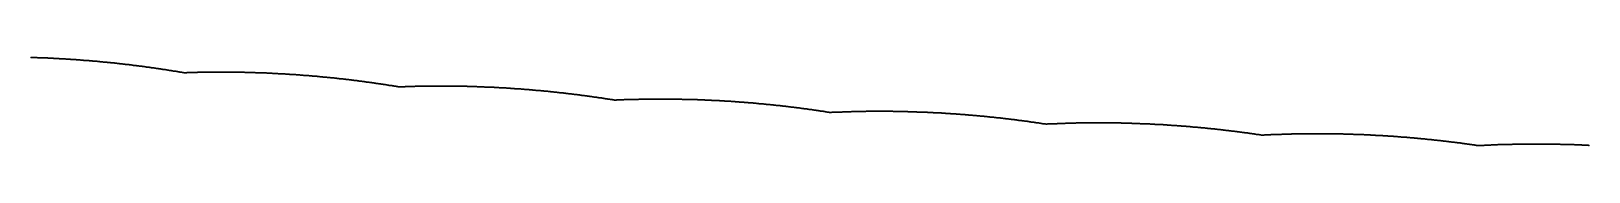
# Model space of a CAD drawing. Header units: metres. Extents: x 0 to 360, y 49 to 117.
# Drawn here: x 168.76 to 180, y 66.75 to 67.38 of the extents above; entities that cross this region are included whole.
import ezdxf

# ---------------------------------------------------------------- set-up
doc = ezdxf.new("R2010")
doc.units = ezdxf.units.M

msp = doc.modelspace()

# ---------------------------------------------------------------- linework, layer by layer
for p in [(168.759, 67.383), (168.765, 67.383), (168.771, 67.382), (168.776, 67.382), (168.782, 67.382), (168.788, 67.382), (168.794, 67.382), (168.8, 67.382), (168.806, 67.381), (168.812, 67.381), (168.817, 67.381), (168.823, 67.381), (168.829, 67.38), (168.835, 67.38), (168.841, 67.38), (168.847, 67.38), (168.853, 67.38), (168.859, 67.379), (168.864, 67.379), (168.87, 67.379), (168.876, 67.379), (168.882, 67.378), (168.888, 67.378), (168.894, 67.378), (168.9, 67.377), (168.905, 67.377), (168.911, 67.377), (168.917, 67.377), (168.923, 67.376), (168.929, 67.376), (168.935, 67.376), (168.941, 67.375), (168.947, 67.375), (168.952, 67.375), (168.958, 67.375), (168.964, 67.374), (168.97, 67.374), (168.976, 67.374), (168.982, 67.373), (168.988, 67.373), (168.994, 67.373), (168.999, 67.372), (169.005, 67.372), (169.011, 67.371), (169.017, 67.371), (169.023, 67.371), (169.029, 67.37), (169.035, 67.37), (169.04, 67.37), (169.046, 67.369), (169.052, 67.369), (169.058, 67.368), (169.064, 67.368), (169.07, 67.368), (169.076, 67.367), (169.082, 67.367), (169.087, 67.366), (169.093, 67.366), (169.099, 67.366), (169.105, 67.365), (169.111, 67.365), (169.117, 67.364), (169.123, 67.364), (169.129, 67.363), (169.134, 67.363), (169.14, 67.362), (169.146, 67.362), (169.152, 67.362), (169.158, 67.361), (169.164, 67.361), (169.17, 67.36), (169.175, 67.36), (169.181, 67.359), (169.187, 67.359), (169.193, 67.358), (169.199, 67.358), (169.205, 67.357), (169.211, 67.357), (169.217, 67.356), (169.222, 67.356), (169.228, 67.355), (169.234, 67.355), (169.24, 67.354), (169.246, 67.354), (169.252, 67.353), (169.258, 67.352), (169.264, 67.352), (169.269, 67.351), (169.275, 67.351), (169.281, 67.35), (169.287, 67.35), (169.293, 67.349), (169.299, 67.349), (169.305, 67.348), (169.311, 67.347), (169.316, 67.347), (169.322, 67.346), (169.328, 67.346), (169.334, 67.345), (169.34, 67.344), (169.346, 67.344), (169.352, 67.343), (169.357, 67.343), (169.363, 67.342), (169.369, 67.341), (169.375, 67.341), (169.381, 67.34), (169.387, 67.339), (169.393, 67.339), (169.399, 67.338), (169.404, 67.337), (169.41, 67.337), (169.416, 67.336), (169.422, 67.335), (169.428, 67.335), (169.434, 67.334), (169.44, 67.333), (169.446, 67.333), (169.451, 67.332), (169.457, 67.331), (169.463, 67.331), (169.469, 67.33), (169.475, 67.329), (169.481, 67.329), (169.487, 67.328), (169.493, 67.327), (169.498, 67.326), (169.504, 67.326), (169.51, 67.325), (169.516, 67.324), (169.522, 67.323), (169.528, 67.323), (169.534, 67.322), (169.54, 67.321), (169.545, 67.32), (169.551, 67.32), (169.557, 67.319), (169.563, 67.318), (169.569, 67.317), (169.575, 67.317), (169.581, 67.316), (169.586, 67.315), (169.592, 67.314), (169.598, 67.313), (169.604, 67.313), (169.61, 67.312), (169.616, 67.311), (169.622, 67.31), (169.628, 67.309), (169.633, 67.308), (169.639, 67.308), (169.645, 67.307), (169.651, 67.306), (169.657, 67.305), (169.663, 67.304), (169.669, 67.303), (169.675, 67.303), (169.68, 67.302), (169.686, 67.301), (169.692, 67.3), (169.698, 67.299), (169.704, 67.298), (169.71, 67.297), (169.716, 67.296), (169.722, 67.296), (169.727, 67.295), (169.733, 67.294), (169.739, 67.293), (169.745, 67.292), (169.751, 67.291), (169.757, 67.29), (169.763, 67.289), (169.769, 67.288), (169.774, 67.287), (169.78, 67.286), (169.786, 67.285), (169.792, 67.284), (169.798, 67.283), (169.804, 67.283), (169.81, 67.282), (169.816, 67.281), (169.821, 67.28), (169.827, 67.279), (169.833, 67.278), (169.839, 67.277), (169.845, 67.276), (169.851, 67.275), (169.857, 67.274), (169.863, 67.273), (169.868, 67.273), (169.874, 67.273), (169.88, 67.273), (169.886, 67.274), (169.892, 67.274), (169.898, 67.274), (169.904, 67.274), (169.91, 67.274), (169.915, 67.274), (169.921, 67.275), (169.927, 67.275), (169.933, 67.275), (169.939, 67.275), (169.945, 67.275), (169.951, 67.275), (169.957, 67.275), (169.962, 67.276), (169.968, 67.276), (169.974, 67.276), (169.98, 67.276), (169.986, 67.276), (169.992, 67.276), (169.998, 67.276), (170.004, 67.276), (170.009, 67.276), (170.015, 67.277), (170.021, 67.277), (170.027, 67.277), (170.033, 67.277), (170.039, 67.277), (170.045, 67.277), (170.051, 67.277), (170.056, 67.277), (170.062, 67.277), (170.068, 67.277), (170.074, 67.277), (170.08, 67.277), (170.086, 67.277), (170.092, 67.277), (170.098, 67.277), (170.103, 67.277), (170.109, 67.277), (170.115, 67.277), (170.121, 67.277), (170.127, 67.277), (170.133, 67.277), (170.139, 67.277), (170.145, 67.277), (170.15, 67.277), (170.156, 67.277), (170.162, 67.277), (170.168, 67.277), (170.174, 67.277), (170.18, 67.277), (170.186, 67.277), (170.192, 67.277), (170.197, 67.277), (170.203, 67.277), (170.209, 67.277), (170.215, 67.277), (170.221, 67.277), (170.227, 67.277), (170.233, 67.277), (170.239, 67.277), (170.244, 67.277), (170.25, 67.276), (170.256, 67.276), (170.262, 67.276), (170.268, 67.276), (170.274, 67.276), (170.28, 67.276), (170.286, 67.276), (170.292, 67.276), (170.297, 67.276), (170.303, 67.275), (170.309, 67.275), (170.315, 67.275), (170.321, 67.275), (170.327, 67.275), (170.333, 67.275), (170.339, 67.275), (170.344, 67.274), (170.35, 67.274), (170.356, 67.274), (170.362, 67.274), (170.368, 67.274), (170.374, 67.274), (170.38, 67.273), (170.386, 67.273), (170.391, 67.273), (170.397, 67.273), (170.403, 67.273), (170.409, 67.272), (170.415, 67.272), (170.421, 67.272), (170.427, 67.272), (170.433, 67.271), (170.438, 67.271), (170.444, 67.271), (170.45, 67.271), (170.456, 67.271), (170.462, 67.27), (170.468, 67.27), (170.474, 67.27), (170.48, 67.269), (170.485, 67.269), (170.491, 67.269), (170.497, 67.269), (170.503, 67.268), (170.509, 67.268), (170.515, 67.268), (170.521, 67.268), (170.527, 67.267), (170.533, 67.267), (170.538, 67.267), (170.544, 67.266), (170.55, 67.266), (170.556, 67.266), (170.562, 67.265), (170.568, 67.265), (170.574, 67.265), (170.58, 67.264), (170.585, 67.264), (170.591, 67.264), (170.597, 67.263), (170.603, 67.263), (170.609, 67.263), (170.615, 67.262), (170.621, 67.262), (170.627, 67.261), (170.632, 67.261), (170.638, 67.261), (170.644, 67.26), (170.65, 67.26), (170.656, 67.26), (170.662, 67.259), (170.668, 67.259), (170.674, 67.258), (170.68, 67.258), (170.685, 67.257), (170.691, 67.257), (170.697, 67.257), (170.703, 67.256), (170.709, 67.256), (170.715, 67.255), (170.721, 67.255), (170.727, 67.254), (170.732, 67.254), (170.738, 67.253), (170.744, 67.253), (170.75, 67.253), (170.756, 67.252), (170.762, 67.252), (170.768, 67.251), (170.774, 67.251), (170.779, 67.25), (170.785, 67.25), (170.791, 67.249), (170.797, 67.249), (170.803, 67.248), (170.809, 67.248), (170.815, 67.247), (170.821, 67.247), (170.827, 67.246), (170.832, 67.246), (170.838, 67.245), (170.844, 67.244), (170.85, 67.244), (170.856, 67.243), (170.862, 67.243), (170.868, 67.242), (170.874, 67.242), (170.879, 67.241), (170.885, 67.241), (170.891, 67.24), (170.897, 67.239), (170.903, 67.239), (170.909, 67.238), (170.915, 67.238), (170.921, 67.237), (170.927, 67.236), (170.932, 67.236), (170.938, 67.235), (170.944, 67.235), (170.95, 67.234), (170.956, 67.233), (170.962, 67.233), (170.968, 67.232), (170.974, 67.231), (170.979, 67.231), (170.985, 67.23), (170.991, 67.23), (170.997, 67.229), (171.003, 67.228), (171.009, 67.228), (171.015, 67.227), (171.021, 67.226), (171.027, 67.226), (171.032, 67.225), (171.038, 67.224), (171.044, 67.223), (171.05, 67.223), (171.056, 67.222), (171.062, 67.221), (171.068, 67.221), (171.074, 67.22), (171.079, 67.219), (171.085, 67.219), (171.091, 67.218), (171.097, 67.217), (171.103, 67.216), (171.109, 67.216), (171.115, 67.215), (171.121, 67.214), (171.127, 67.213), (171.132, 67.213), (171.138, 67.212), (171.144, 67.211), (171.15, 67.21), (171.156, 67.21), (171.162, 67.209), (171.168, 67.208), (171.174, 67.207), (171.18, 67.206), (171.185, 67.206), (171.191, 67.205), (171.197, 67.204), (171.203, 67.203), (171.209, 67.202), (171.215, 67.202), (171.221, 67.201), (171.227, 67.2), (171.232, 67.199), (171.238, 67.198), (171.244, 67.197), (171.25, 67.196), (171.256, 67.196), (171.262, 67.195), (171.268, 67.194), (171.274, 67.193), (171.28, 67.192), (171.285, 67.191), (171.291, 67.19), (171.297, 67.19), (171.303, 67.189), (171.309, 67.188), (171.315, 67.187), (171.321, 67.186), (171.327, 67.185), (171.333, 67.184), (171.338, 67.183), (171.344, 67.182), (171.35, 67.181), (171.356, 67.181), (171.362, 67.18), (171.368, 67.179), (171.374, 67.178), (171.38, 67.177), (171.385, 67.176), (171.391, 67.175), (171.397, 67.174), (171.403, 67.173), (171.409, 67.172), (171.415, 67.171), (171.421, 67.171), (171.427, 67.171), (171.433, 67.172), (171.438, 67.172), (171.444, 67.172), (171.45, 67.172), (171.456, 67.172), (171.462, 67.173), (171.468, 67.173), (171.474, 67.173), (171.48, 67.173), (171.486, 67.173), (171.491, 67.174), (171.497, 67.174), (171.503, 67.174), (171.509, 67.174), (171.515, 67.174), (171.521, 67.174), (171.527, 67.174), (171.533, 67.175), (171.538, 67.175), (171.544, 67.175), (171.55, 67.175), (171.556, 67.175), (171.562, 67.175), (171.568, 67.175), (171.574, 67.175), (171.58, 67.176), (171.586, 67.176), (171.591, 67.176), (171.597, 67.176), (171.603, 67.176), (171.609, 67.176), (171.615, 67.176), (171.621, 67.176), (171.627, 67.176), (171.633, 67.176), (171.639, 67.176), (171.644, 67.176), (171.65, 67.177), (171.656, 67.177), (171.662, 67.177), (171.668, 67.177), (171.674, 67.177), (171.68, 67.177), (171.686, 67.177), (171.692, 67.177), (171.697, 67.177), (171.703, 67.177), (171.709, 67.177), (171.715, 67.177), (171.721, 67.177), (171.727, 67.177), (171.733, 67.177), (171.739, 67.177), (171.745, 67.177), (171.75, 67.177), (171.756, 67.177), (171.762, 67.177), (171.768, 67.177), (171.774, 67.177), (171.78, 67.177), (171.786, 67.177), (171.792, 67.176), (171.798, 67.176), (171.803, 67.176), (171.809, 67.176), (171.815, 67.176), (171.821, 67.176), (171.827, 67.176), (171.833, 67.176), (171.839, 67.176), (171.845, 67.176), (171.851, 67.176), (171.856, 67.176), (171.862, 67.175), (171.868, 67.175), (171.874, 67.175), (171.88, 67.175), (171.886, 67.175), (171.892, 67.175), (171.898, 67.175), (171.904, 67.175), (171.909, 67.174), (171.915, 67.174), (171.921, 67.174), (171.927, 67.174), (171.933, 67.174), (171.939, 67.174), (171.945, 67.174), (171.951, 67.173), (171.957, 67.173), (171.962, 67.173), (171.968, 67.173), (171.974, 67.173), (171.98, 67.172), (171.986, 67.172), (171.992, 67.172), (171.998, 67.172), (172.004, 67.172), (172.01, 67.171), (172.015, 67.171), (172.021, 67.171), (172.027, 67.171), (172.033, 67.17), (172.039, 67.17), (172.045, 67.17), (172.051, 67.17), (172.057, 67.169), (172.063, 67.169), (172.068, 67.169), (172.074, 67.169), (172.08, 67.168), (172.086, 67.168), (172.092, 67.168), (172.098, 67.168), (172.104, 67.167), (172.11, 67.167), (172.116, 67.167), (172.121, 67.166), (172.127, 67.166), (172.133, 67.166), (172.139, 67.165), (172.145, 67.165), (172.151, 67.165), (172.157, 67.164), (172.163, 67.164), (172.169, 67.164), (172.175, 67.163), (172.18, 67.163), (172.186, 67.163), (172.192, 67.162), (172.198, 67.162), (172.204, 67.162), (172.21, 67.161), (172.216, 67.161), (172.222, 67.16), (172.228, 67.16), (172.233, 67.16), (172.239, 67.159), (172.245, 67.159), (172.251, 67.158), (172.257, 67.158), (172.263, 67.158), (172.269, 67.157), (172.275, 67.157), (172.281, 67.156), (172.286, 67.156), (172.292, 67.156), (172.298, 67.155), (172.304, 67.155), (172.31, 67.154), (172.316, 67.154), (172.322, 67.153), (172.328, 67.153), (172.334, 67.152), (172.339, 67.152), (172.345, 67.151), (172.351, 67.151), (172.357, 67.15), (172.363, 67.15), (172.369, 67.149), (172.375, 67.149), (172.381, 67.148), (172.387, 67.148), (172.393, 67.147), (172.398, 67.147), (172.404, 67.146), (172.41, 67.146), (172.416, 67.145), (172.422, 67.145), (172.428, 67.144), (172.434, 67.144), (172.44, 67.143), (172.446, 67.143), (172.451, 67.142), (172.457, 67.142), (172.463, 67.141), (172.469, 67.14), (172.475, 67.14), (172.481, 67.139), (172.487, 67.139), (172.493, 67.138), (172.499, 67.138), (172.505, 67.137), (172.51, 67.136), (172.516, 67.136), (172.522, 67.135), (172.528, 67.135), (172.534, 67.134), (172.54, 67.133), (172.546, 67.133), (172.552, 67.132), (172.558, 67.131), (172.563, 67.131), (172.569, 67.13), (172.575, 67.129), (172.581, 67.129), (172.587, 67.128), (172.593, 67.127), (172.599, 67.127), (172.605, 67.126), (172.611, 67.125), (172.617, 67.125), (172.622, 67.124), (172.628, 67.123), (172.634, 67.123), (172.64, 67.122), (172.646, 67.121), (172.652, 67.121), (172.658, 67.12), (172.664, 67.119), (172.67, 67.118), (172.675, 67.118), (172.681, 67.117), (172.687, 67.116), (172.693, 67.116), (172.699, 67.115), (172.705, 67.114), (172.711, 67.113), (172.717, 67.113), (172.723, 67.112), (172.729, 67.111), (172.734, 67.11), (172.74, 67.11), (172.746, 67.109), (172.752, 67.108), (172.758, 67.107), (172.764, 67.106), (172.77, 67.106), (172.776, 67.105), (172.782, 67.104), (172.787, 67.103), (172.793, 67.102), (172.799, 67.102), (172.805, 67.101), (172.811, 67.1), (172.817, 67.099), (172.823, 67.098), (172.829, 67.097), (172.835, 67.097), (172.841, 67.096), (172.846, 67.095), (172.852, 67.094), (172.858, 67.093), (172.864, 67.092), (172.87, 67.091), (172.876, 67.091), (172.882, 67.09), (172.888, 67.089), (172.894, 67.088), (172.9, 67.087), (172.905, 67.086), (172.911, 67.085), (172.917, 67.084), (172.923, 67.083), (172.929, 67.082), (172.935, 67.082), (172.941, 67.081), (172.947, 67.08), (172.953, 67.079), (172.958, 67.078), (172.964, 67.077), (172.97, 67.076), (172.976, 67.076), (172.982, 67.076), (172.988, 67.077), (172.994, 67.077), (173, 67.077), (173.006, 67.077), (173.012, 67.078), (173.017, 67.078), (173.023, 67.078), (173.029, 67.078), (173.035, 67.078), (173.041, 67.079), (173.047, 67.079), (173.053, 67.079), (173.059, 67.079), (173.065, 67.079), (173.071, 67.08), (173.076, 67.08), (173.082, 67.08), (173.088, 67.08), (173.094, 67.08), (173.1, 67.08), (173.106, 67.081), (173.112, 67.081), (173.118, 67.081), (173.124, 67.081), (173.13, 67.081), (173.135, 67.081), (173.141, 67.081), (173.147, 67.082), (173.153, 67.082), (173.159, 67.082), (173.165, 67.082), (173.171, 67.082), (173.177, 67.082), (173.183, 67.082), (173.189, 67.082), (173.194, 67.082), (173.2, 67.082), (173.206, 67.082), (173.212, 67.083), (173.218, 67.083), (173.224, 67.083), (173.23, 67.083), (173.236, 67.083), (173.242, 67.083), (173.248, 67.083), (173.253, 67.083), (173.259, 67.083), (173.265, 67.083), (173.271, 67.083), (173.277, 67.083), (173.283, 67.083), (173.289, 67.083), (173.295, 67.083), (173.301, 67.083), (173.307, 67.083), (173.312, 67.083), (173.318, 67.083), (173.324, 67.083), (173.33, 67.083), (173.336, 67.083), (173.342, 67.083), (173.348, 67.083), (173.354, 67.083), (173.36, 67.083), (173.366, 67.083), (173.371, 67.083), (173.377, 67.083), (173.383, 67.083), (173.389, 67.083), (173.395, 67.083), (173.401, 67.082), (173.407, 67.082), (173.413, 67.082), (173.419, 67.082), (173.425, 67.082), (173.43, 67.082), (173.436, 67.082), (173.442, 67.082), (173.448, 67.082), (173.454, 67.082), (173.46, 67.081), (173.466, 67.081), (173.472, 67.081), (173.478, 67.081), (173.484, 67.081), (173.489, 67.081), (173.495, 67.081), (173.501, 67.081), (173.507, 67.08), (173.513, 67.08), (173.519, 67.08), (173.525, 67.08), (173.531, 67.08), (173.537, 67.08), (173.543, 67.079), (173.548, 67.079), (173.554, 67.079), (173.56, 67.079), (173.566, 67.079), (173.572, 67.078), (173.578, 67.078), (173.584, 67.078), (173.59, 67.078), (173.596, 67.078), (173.602, 67.077), (173.608, 67.077), (173.613, 67.077), (173.619, 67.077), (173.625, 67.076), (173.631, 67.076), (173.637, 67.076), (173.643, 67.076), (173.649, 67.075), (173.655, 67.075), (173.661, 67.075), (173.667, 67.075), (173.672, 67.074), (173.678, 67.074), (173.684, 67.074), (173.69, 67.073), (173.696, 67.073), (173.702, 67.073), (173.708, 67.072), (173.714, 67.072), (173.72, 67.072), (173.726, 67.072), (173.731, 67.071), (173.737, 67.071), (173.743, 67.071), (173.749, 67.07), (173.755, 67.07), (173.761, 67.07), (173.767, 67.069), (173.773, 67.069), (173.779, 67.068), (173.785, 67.068), (173.791, 67.068), (173.796, 67.067), (173.802, 67.067), (173.808, 67.067), (173.814, 67.066), (173.82, 67.066), (173.826, 67.065), (173.832, 67.065), (173.838, 67.065), (173.844, 67.064), (173.85, 67.064), (173.855, 67.063), (173.861, 67.063), (173.867, 67.063), (173.873, 67.062), (173.879, 67.062), (173.885, 67.061), (173.891, 67.061), (173.897, 67.06), (173.903, 67.06), (173.909, 67.059), (173.915, 67.059), (173.92, 67.058), (173.926, 67.058), (173.932, 67.058), (173.938, 67.057), (173.944, 67.057), (173.95, 67.056), (173.956, 67.056), (173.962, 67.055), (173.968, 67.055), (173.974, 67.054), (173.98, 67.054), (173.985, 67.053), (173.991, 67.053), (173.997, 67.052), (174.003, 67.051), (174.009, 67.051), (174.015, 67.05), (174.021, 67.05), (174.027, 67.049), (174.033, 67.049), (174.039, 67.048), (174.044, 67.048), (174.05, 67.047), (174.056, 67.047), (174.062, 67.046), (174.068, 67.045), (174.074, 67.045), (174.08, 67.044), (174.086, 67.044), (174.092, 67.043), (174.098, 67.042), (174.104, 67.042), (174.109, 67.041), (174.115, 67.041), (174.121, 67.04), (174.127, 67.039), (174.133, 67.039), (174.139, 67.038), (174.145, 67.037), (174.151, 67.037), (174.157, 67.036), (174.163, 67.036), (174.169, 67.035), (174.174, 67.034), (174.18, 67.034), (174.186, 67.033), (174.192, 67.032), (174.198, 67.032), (174.204, 67.031), (174.21, 67.03), (174.216, 67.029), (174.222, 67.029), (174.228, 67.028), (174.234, 67.027), (174.239, 67.027), (174.245, 67.026), (174.251, 67.025), (174.257, 67.025), (174.263, 67.024), (174.269, 67.023), (174.275, 67.022), (174.281, 67.022), (174.287, 67.021), (174.293, 67.02), (174.299, 67.019), (174.304, 67.019), (174.31, 67.018), (174.316, 67.017), (174.322, 67.016), (174.328, 67.016), (174.334, 67.015), (174.34, 67.014), (174.346, 67.013), (174.352, 67.012), (174.358, 67.012), (174.364, 67.011), (174.369, 67.01), (174.375, 67.009), (174.381, 67.008), (174.387, 67.008), (174.393, 67.007), (174.399, 67.006), (174.405, 67.005), (174.411, 67.004), (174.417, 67.003), (174.423, 67.003), (174.429, 67.002), (174.434, 67.001), (174.44, 67), (174.446, 66.999), (174.452, 66.998), (174.458, 66.997), (174.464, 66.996), (174.47, 66.996), (174.476, 66.995), (174.482, 66.994), (174.488, 66.993), (174.494, 66.992), (174.499, 66.991), (174.505, 66.99), (174.511, 66.989), (174.517, 66.988), (174.523, 66.987), (174.529, 66.987), (174.535, 66.987), (174.541, 66.988), (174.547, 66.988), (174.553, 66.988), (174.559, 66.988), (174.564, 66.989), (174.57, 66.989), (174.576, 66.989), (174.582, 66.989), (174.588, 66.99), (174.594, 66.99), (174.6, 66.99), (174.606, 66.99), (174.612, 66.99), (174.618, 66.991), (174.624, 66.991), (174.63, 66.991), (174.635, 66.991), (174.641, 66.991), (174.647, 66.992), (174.653, 66.992), (174.659, 66.992), (174.665, 66.992), (174.671, 66.992), (174.677, 66.992), (174.683, 66.993), (174.689, 66.993), (174.695, 66.993), (174.7, 66.993), (174.706, 66.993), (174.712, 66.993), (174.718, 66.993), (174.724, 66.993), (174.73, 66.994), (174.736, 66.994), (174.742, 66.994), (174.748, 66.994), (174.754, 66.994), (174.76, 66.994), (174.765, 66.994), (174.771, 66.994), (174.777, 66.994), (174.783, 66.994), (174.789, 66.995), (174.795, 66.995), (174.801, 66.995), (174.807, 66.995), (174.813, 66.995), (174.819, 66.995), (174.825, 66.995), (174.831, 66.995), (174.836, 66.995), (174.842, 66.995), (174.848, 66.995), (174.854, 66.995), (174.86, 66.995), (174.866, 66.995), (174.872, 66.995), (174.878, 66.995), (174.884, 66.995), (174.89, 66.995), (174.896, 66.995), (174.902, 66.995), (174.907, 66.995), (174.913, 66.995), (174.919, 66.995), (174.925, 66.995), (174.931, 66.995), (174.937, 66.995), (174.943, 66.995), (174.949, 66.995), (174.955, 66.995), (174.961, 66.995), (174.967, 66.995), (174.972, 66.995), (174.978, 66.995), (174.984, 66.994), (174.99, 66.994), (174.996, 66.994), (175.002, 66.994), (175.008, 66.994), (175.014, 66.994), (175.02, 66.994), (175.026, 66.994), (175.032, 66.994), (175.038, 66.994), (175.043, 66.993), (175.049, 66.993), (175.055, 66.993), (175.061, 66.993), (175.067, 66.993), (175.073, 66.993), (175.079, 66.993), (175.085, 66.993), (175.091, 66.992), (175.097, 66.992), (175.103, 66.992), (175.109, 66.992), (175.114, 66.992), (175.12, 66.992), (175.126, 66.991), (175.132, 66.991), (175.138, 66.991), (175.144, 66.991), (175.15, 66.991), (175.156, 66.99), (175.162, 66.99), (175.168, 66.99), (175.174, 66.99), (175.18, 66.99), (175.185, 66.989), (175.191, 66.989), (175.197, 66.989), (175.203, 66.989), (175.209, 66.988), (175.215, 66.988), (175.221, 66.988), (175.227, 66.988), (175.233, 66.987), (175.239, 66.987), (175.245, 66.987), (175.251, 66.987), (175.256, 66.986), (175.262, 66.986), (175.268, 66.986), (175.274, 66.985), (175.28, 66.985), (175.286, 66.985), (175.292, 66.984), (175.298, 66.984), (175.304, 66.984), (175.31, 66.984), (175.316, 66.983), (175.322, 66.983), (175.328, 66.983), (175.333, 66.982), (175.339, 66.982), (175.345, 66.981), (175.351, 66.981), (175.357, 66.981), (175.363, 66.98), (175.369, 66.98), (175.375, 66.98), (175.381, 66.979), (175.387, 66.979), (175.393, 66.979), (175.399, 66.978), (175.404, 66.978), (175.41, 66.977), (175.416, 66.977), (175.422, 66.977), (175.428, 66.976), (175.434, 66.976), (175.44, 66.975), (175.446, 66.975), (175.452, 66.974), (175.458, 66.974), (175.464, 66.974), (175.47, 66.973), (175.475, 66.973), (175.481, 66.972), (175.487, 66.972), (175.493, 66.971), (175.499, 66.971), (175.505, 66.97), (175.511, 66.97), (175.517, 66.969), (175.523, 66.969), (175.529, 66.968), (175.535, 66.968), (175.541, 66.968), (175.547, 66.967), (175.552, 66.967), (175.558, 66.966), (175.564, 66.965), (175.57, 66.965), (175.576, 66.964), (175.582, 66.964), (175.588, 66.963), (175.594, 66.963), (175.6, 66.962), (175.606, 66.962), (175.612, 66.961), (175.618, 66.961), (175.623, 66.96), (175.629, 66.96), (175.635, 66.959), (175.641, 66.958), (175.647, 66.958), (175.653, 66.957), (175.659, 66.957), (175.665, 66.956), (175.671, 66.955), (175.677, 66.955), (175.683, 66.954), (175.689, 66.954), (175.695, 66.953), (175.7, 66.952), (175.706, 66.952), (175.712, 66.951), (175.718, 66.951), (175.724, 66.95), (175.73, 66.949), (175.736, 66.949), (175.742, 66.948), (175.748, 66.947), (175.754, 66.947), (175.76, 66.946), (175.766, 66.945), (175.772, 66.945), (175.777, 66.944), (175.783, 66.943), (175.789, 66.943), (175.795, 66.942), (175.801, 66.941), (175.807, 66.941), (175.813, 66.94), (175.819, 66.939), (175.825, 66.938), (175.831, 66.938), (175.837, 66.937), (175.843, 66.936), (175.849, 66.936), (175.854, 66.935), (175.86, 66.934), (175.866, 66.933), (175.872, 66.933), (175.878, 66.932), (175.884, 66.931), (175.89, 66.93), (175.896, 66.93), (175.902, 66.929), (175.908, 66.928), (175.914, 66.927), (175.92, 66.927), (175.926, 66.926), (175.931, 66.925), (175.937, 66.924), (175.943, 66.923), (175.949, 66.923), (175.955, 66.922), (175.961, 66.921), (175.967, 66.92), (175.973, 66.919), (175.979, 66.918), (175.985, 66.918), (175.991, 66.917), (175.997, 66.916), (176.003, 66.915), (176.008, 66.914), (176.014, 66.913), (176.02, 66.913), (176.026, 66.912), (176.032, 66.911), (176.038, 66.91), (176.044, 66.909), (176.05, 66.908), (176.198, 66.908), (176.204, 66.908), (176.21, 66.908), (176.216, 66.908), (176.222, 66.908), (176.228, 66.909), (176.234, 66.909), (176.24, 66.909), (176.246, 66.909), (176.251, 66.909), (176.257, 66.91), (176.263, 66.91), (176.269, 66.91), (176.275, 66.91), (176.281, 66.91), (176.287, 66.91), (176.293, 66.91), (176.299, 66.91), (176.305, 66.911), (176.311, 66.911), (176.317, 66.911), (176.323, 66.911), (176.328, 66.911), (176.334, 66.911), (176.34, 66.911), (176.346, 66.911), (176.352, 66.911), (176.358, 66.912), (176.364, 66.912), (176.37, 66.912), (176.376, 66.912), (176.382, 66.912), (176.388, 66.912), (176.394, 66.912), (176.4, 66.912), (176.406, 66.912), (176.411, 66.912), (176.417, 66.912), (176.423, 66.912), (176.429, 66.912), (176.435, 66.912), (176.441, 66.912), (176.447, 66.912), (176.453, 66.912), (176.459, 66.912), (176.465, 66.912), (176.471, 66.912), (176.477, 66.912), (176.483, 66.912), (176.489, 66.912), (176.494, 66.912), (176.5, 66.912), (176.506, 66.912), (176.512, 66.912), (176.518, 66.912), (176.524, 66.912), (176.53, 66.912), (176.536, 66.912), (176.542, 66.912), (176.548, 66.912), (176.554, 66.912), (176.56, 66.912), (176.566, 66.912), (176.572, 66.911), (176.578, 66.911), (176.583, 66.911), (176.589, 66.911), (176.595, 66.911), (176.601, 66.911), (176.607, 66.911), (176.613, 66.911), (176.619, 66.911), (176.625, 66.911), (176.631, 66.91), (176.637, 66.91), (176.643, 66.91), (176.649, 66.91), (176.655, 66.91), (176.661, 66.91), (176.666, 66.91), (176.672, 66.909), (176.678, 66.909), (176.684, 66.909), (176.69, 66.909), (176.696, 66.909), (176.702, 66.909), (176.708, 66.908), (176.714, 66.908), (176.72, 66.908), (176.726, 66.908), (176.732, 66.908), (176.056, 66.907), (176.062, 66.906), (176.068, 66.906), (176.074, 66.905), (176.08, 66.904), (176.086, 66.903), (176.091, 66.903), (176.097, 66.904), (176.103, 66.904), (176.109, 66.904), (176.115, 66.904), (176.121, 66.905), (176.127, 66.905), (176.133, 66.905), (176.139, 66.905), (176.145, 66.906), (176.151, 66.906), (176.157, 66.906), (176.163, 66.906), (176.168, 66.907), (176.174, 66.907), (176.18, 66.907), (176.186, 66.907), (176.192, 66.908), (176.738, 66.907), (176.744, 66.907), (176.75, 66.907), (176.755, 66.907), (176.761, 66.907), (176.767, 66.906), (176.773, 66.906), (176.779, 66.906), (176.785, 66.906), (176.791, 66.905), (176.797, 66.905), (176.803, 66.905), (176.809, 66.905), (176.815, 66.904), (176.821, 66.904), (176.827, 66.904), (176.833, 66.904), (176.839, 66.903), (176.844, 66.903), (176.85, 66.903), (176.856, 66.902), (176.862, 66.902), (176.868, 66.902), (176.874, 66.901), (176.88, 66.901), (176.886, 66.901), (176.892, 66.901), (176.898, 66.9), (176.904, 66.9), (176.91, 66.9), (176.916, 66.899), (176.922, 66.899), (176.928, 66.899), (176.933, 66.898), (176.939, 66.898), (176.945, 66.897), (176.951, 66.897), (176.957, 66.897), (176.963, 66.896), (176.969, 66.896), (176.975, 66.896), (176.981, 66.895), (176.987, 66.895), (176.993, 66.894), (176.999, 66.894), (177.005, 66.894), (177.011, 66.893), (177.017, 66.893), (177.022, 66.892), (177.028, 66.892), (177.034, 66.891), (177.04, 66.891), (177.046, 66.891), (177.052, 66.89), (177.058, 66.89), (177.064, 66.889), (177.07, 66.889), (177.076, 66.888), (177.082, 66.888), (177.088, 66.887), (177.094, 66.887), (177.1, 66.886), (177.106, 66.886), (177.112, 66.885), (177.117, 66.885), (177.123, 66.885), (177.129, 66.884), (177.135, 66.884), (177.141, 66.883), (177.147, 66.882), (177.153, 66.882), (177.159, 66.881), (177.165, 66.881), (177.171, 66.88), (177.177, 66.88), (177.183, 66.879), (177.189, 66.879), (177.195, 66.878), (177.201, 66.878), (177.206, 66.877), (177.212, 66.877), (177.218, 66.876), (177.224, 66.875), (177.23, 66.875), (177.236, 66.874), (177.242, 66.874), (177.248, 66.873), (177.254, 66.872), (177.26, 66.872), (177.266, 66.871), (177.272, 66.871), (177.278, 66.87), (177.284, 66.869), (177.29, 66.869), (177.296, 66.868), (177.301, 66.868), (177.307, 66.867), (177.313, 66.866), (177.319, 66.866), (177.325, 66.865), (177.331, 66.864), (177.337, 66.864), (177.343, 66.863), (177.349, 66.862), (177.355, 66.862), (177.361, 66.861), (177.367, 66.86), (177.373, 66.86), (177.379, 66.859), (177.385, 66.858), (177.391, 66.858), (177.396, 66.857), (177.402, 66.856), (177.408, 66.855), (177.414, 66.855), (177.42, 66.854), (177.426, 66.853), (177.432, 66.853), (177.438, 66.852), (177.444, 66.851), (177.45, 66.85), (177.456, 66.85), (177.462, 66.849), (177.468, 66.848), (177.474, 66.847), (177.48, 66.847), (177.486, 66.846), (177.492, 66.845), (177.497, 66.844), (177.503, 66.843), (177.509, 66.843), (177.515, 66.842), (177.521, 66.841), (177.527, 66.84), (177.533, 66.839), (177.539, 66.839), (177.545, 66.838), (177.551, 66.837), (177.557, 66.836), (177.563, 66.835), (177.569, 66.835), (177.575, 66.834), (177.581, 66.833), (177.587, 66.832), (177.592, 66.831), (177.598, 66.83), (177.604, 66.829), (177.61, 66.829), (177.616, 66.828), (177.622, 66.827), (177.628, 66.826), (177.634, 66.825), (177.64, 66.824), (177.646, 66.824), (177.652, 66.824), (177.658, 66.824), (177.664, 66.825), (177.67, 66.825), (177.676, 66.825), (177.682, 66.825), (177.688, 66.826), (177.693, 66.826), (177.699, 66.826), (177.705, 66.826), (177.711, 66.827), (177.717, 66.827), (177.723, 66.827), (177.729, 66.827), (177.735, 66.828), (177.741, 66.828), (177.747, 66.828), (177.753, 66.828), (177.759, 66.829), (177.765, 66.829), (177.771, 66.829), (177.777, 66.829), (177.783, 66.829), (177.789, 66.83), (177.795, 66.83), (177.8, 66.83), (177.806, 66.83), (177.812, 66.83), (177.818, 66.831), (177.824, 66.831), (177.83, 66.831), (177.836, 66.831), (177.842, 66.831), (177.848, 66.831), (177.854, 66.831), (177.86, 66.832), (177.866, 66.832), (177.872, 66.832), (177.878, 66.832), (177.884, 66.832), (177.89, 66.832), (177.896, 66.832), (177.901, 66.832), (177.907, 66.833), (177.913, 66.833), (177.919, 66.833), (177.925, 66.833), (177.931, 66.833), (177.937, 66.833), (177.943, 66.833), (177.949, 66.833), (177.955, 66.833), (177.961, 66.833), (177.967, 66.833), (177.973, 66.833), (177.979, 66.833), (177.985, 66.834), (177.991, 66.834), (177.997, 66.834), (178.003, 66.834), (178.008, 66.834), (178.014, 66.834), (178.02, 66.834), (178.026, 66.834), (178.032, 66.834), (178.038, 66.834), (178.044, 66.834), (178.05, 66.834), (178.056, 66.834), (178.062, 66.834), (178.068, 66.834), (178.074, 66.834), (178.08, 66.834), (178.086, 66.834), (178.092, 66.834), (178.098, 66.834), (178.104, 66.834), (178.11, 66.833), (178.116, 66.833), (178.121, 66.833), (178.127, 66.833), (178.133, 66.833), (178.139, 66.833), (178.145, 66.833), (178.151, 66.833), (178.157, 66.833), (178.163, 66.833), (178.169, 66.833), (178.175, 66.833), (178.181, 66.833), (178.187, 66.832), (178.193, 66.832), (178.199, 66.832), (178.205, 66.832), (178.211, 66.832), (178.217, 66.832), (178.223, 66.832), (178.228, 66.832), (178.234, 66.831), (178.24, 66.831), (178.246, 66.831), (178.252, 66.831), (178.258, 66.831), (178.264, 66.831), (178.27, 66.831), (178.276, 66.83), (178.282, 66.83), (178.288, 66.83), (178.294, 66.83), (178.3, 66.83), (178.306, 66.829), (178.312, 66.829), (178.318, 66.829), (178.324, 66.829), (178.33, 66.829), (178.336, 66.828), (178.342, 66.828), (178.347, 66.828), (178.353, 66.828), (178.359, 66.827), (178.365, 66.827), (178.371, 66.827), (178.377, 66.827), (178.383, 66.826), (178.389, 66.826), (178.395, 66.826), (178.401, 66.826), (178.407, 66.825), (178.413, 66.825), (178.419, 66.825), (178.425, 66.825), (178.431, 66.824), (178.437, 66.824), (178.443, 66.824), (178.449, 66.823), (178.455, 66.823), (178.461, 66.823), (178.466, 66.822), (178.472, 66.822), (178.478, 66.822), (178.484, 66.821), (178.49, 66.821), (178.496, 66.821), (178.502, 66.82), (178.508, 66.82), (178.514, 66.82), (178.52, 66.819), (178.526, 66.819), (178.532, 66.819), (178.538, 66.818), (178.544, 66.818), (178.55, 66.818), (178.556, 66.817), (178.562, 66.817), (178.568, 66.816), (178.574, 66.816), (178.58, 66.816), (178.585, 66.815), (178.591, 66.815), (178.597, 66.814), (178.603, 66.814), (178.609, 66.813), (178.615, 66.813), (178.621, 66.813), (178.627, 66.812), (178.633, 66.812), (178.639, 66.811), (178.645, 66.811), (178.651, 66.81), (178.657, 66.81), (178.663, 66.809), (178.669, 66.809), (178.675, 66.808), (178.681, 66.808), (178.687, 66.808), (178.693, 66.807), (178.699, 66.807), (178.705, 66.806), (178.71, 66.806), (178.716, 66.805), (178.722, 66.805), (178.728, 66.804), (178.734, 66.804), (178.74, 66.803), (178.746, 66.802), (178.752, 66.802), (178.758, 66.801), (178.764, 66.801), (178.77, 66.8), (178.776, 66.8), (178.782, 66.799), (178.788, 66.799), (178.794, 66.798), (178.8, 66.797), (178.806, 66.797), (178.812, 66.796), (178.818, 66.796), (178.824, 66.795), (178.83, 66.795), (178.835, 66.794), (178.841, 66.793), (178.847, 66.793), (178.853, 66.792), (178.859, 66.792), (178.865, 66.791), (178.871, 66.79), (178.877, 66.79), (178.883, 66.789), (178.889, 66.788), (178.895, 66.788), (178.901, 66.787), (178.907, 66.787), (178.913, 66.786), (178.919, 66.785), (178.925, 66.785), (178.931, 66.784), (178.937, 66.783), (178.943, 66.783), (178.949, 66.782), (178.955, 66.781), (178.961, 66.78), (178.966, 66.78), (178.972, 66.779), (178.978, 66.778), (178.984, 66.778), (178.99, 66.777), (178.996, 66.776), (179.002, 66.776), (179.008, 66.775), (179.014, 66.774), (179.02, 66.773), (179.026, 66.773), (179.032, 66.772), (179.038, 66.771), (179.044, 66.77), (179.05, 66.77), (179.056, 66.769), (179.062, 66.768), (179.068, 66.767), (179.074, 66.767), (179.08, 66.766), (179.086, 66.765), (179.092, 66.764), (179.098, 66.763), (179.103, 66.763), (179.109, 66.762), (179.115, 66.761), (179.121, 66.76), (179.127, 66.759), (179.133, 66.759), (179.139, 66.758), (179.145, 66.757), (179.151, 66.756), (179.157, 66.755), (179.163, 66.754), (179.169, 66.754), (179.175, 66.753), (179.181, 66.752), (179.187, 66.751), (179.193, 66.75), (179.199, 66.749), (179.205, 66.749), (179.211, 66.749), (179.217, 66.749), (179.223, 66.749), (179.229, 66.749), (179.235, 66.75), (179.241, 66.75), (179.246, 66.75), (179.252, 66.751), (179.258, 66.751), (179.264, 66.751), (179.27, 66.751), (179.276, 66.752), (179.282, 66.752), (179.288, 66.752), (179.294, 66.752), (179.3, 66.753), (179.306, 66.753), (179.312, 66.753), (179.318, 66.753), (179.324, 66.754), (179.33, 66.754), (179.336, 66.754), (179.342, 66.754), (179.348, 66.755), (179.354, 66.755), (179.36, 66.755), (179.366, 66.755), (179.372, 66.755), (179.378, 66.756), (179.384, 66.756), (179.389, 66.756), (179.395, 66.756), (179.401, 66.756), (179.407, 66.756), (179.413, 66.757), (179.419, 66.757), (179.425, 66.757), (179.431, 66.757), (179.437, 66.757), (179.443, 66.757), (179.449, 66.757), (179.455, 66.758), (179.461, 66.758), (179.467, 66.758), (179.473, 66.758), (179.479, 66.758), (179.485, 66.758), (179.491, 66.758), (179.497, 66.758), (179.503, 66.758), (179.509, 66.759), (179.515, 66.759), (179.521, 66.759), (179.527, 66.759), (179.533, 66.759), (179.539, 66.759), (179.544, 66.759), (179.55, 66.759), (179.556, 66.759), (179.562, 66.759), (179.568, 66.759), (179.574, 66.759), (179.58, 66.759), (179.586, 66.759), (179.592, 66.759), (179.598, 66.759), (179.604, 66.759), (179.61, 66.759), (179.616, 66.759), (179.622, 66.759), (179.628, 66.759), (179.634, 66.759), (179.64, 66.759), (179.646, 66.759), (179.652, 66.759), (179.658, 66.759), (179.664, 66.759), (179.67, 66.759), (179.676, 66.759), (179.682, 66.759), (179.688, 66.759), (179.694, 66.759), (179.7, 66.759), (179.705, 66.759), (179.711, 66.759), (179.717, 66.759), (179.723, 66.759), (179.729, 66.759), (179.735, 66.759), (179.741, 66.758), (179.747, 66.758), (179.753, 66.758), (179.759, 66.758), (179.765, 66.758), (179.771, 66.758), (179.777, 66.758), (179.783, 66.758), (179.789, 66.758), (179.795, 66.758), (179.801, 66.757), (179.807, 66.757), (179.813, 66.757), (179.819, 66.757), (179.825, 66.757), (179.831, 66.757), (179.837, 66.756), (179.843, 66.756), (179.849, 66.756), (179.855, 66.756), (179.861, 66.756), (179.867, 66.756), (179.872, 66.755), (179.878, 66.755), (179.884, 66.755), (179.89, 66.755), (179.896, 66.755), (179.902, 66.754), (179.908, 66.754), (179.914, 66.754), (179.92, 66.754), (179.926, 66.754), (179.932, 66.753), (179.938, 66.753), (179.944, 66.753), (179.95, 66.753), (179.956, 66.752), (179.962, 66.752), (179.968, 66.752), (179.974, 66.752), (179.98, 66.751), (179.986, 66.751), (179.992, 66.751), (179.998, 66.751), (180.004, 66.75)]:
    msp.add_point(p)

doc.saveas('drawing.dxf')
